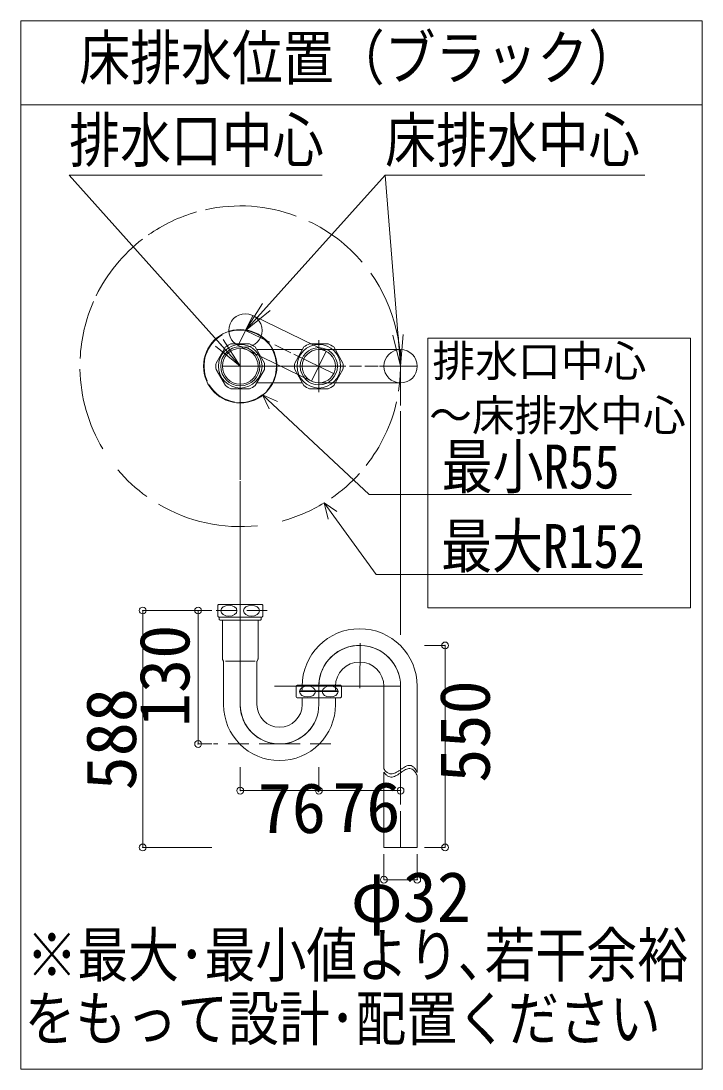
# Model space of a CAD drawing. Units: millimetres at full size, sheet at 1:10; details may follow other scales. Extents: x -749335 to 2004, y -1400 to 92633.
# Drawn here: x -558 to -160, y -1400 to -787 of the extents above; entities that cross this region are included whole.
import ezdxf
from ezdxf.enums import TextEntityAlignment as Align

# ---------------------------------------------------------------- set-up
doc = ezdxf.new("R2010")
doc.units = ezdxf.units.MM
doc.header["$LTSCALE"] = 10
doc.header["$PDMODE"] = 32
doc.header["$PDSIZE"] = 4
doc.linetypes.add('DASHED1', pattern=[1.8, 1.2, -0.6])
doc.layers.add('2-0_アウトライン', color=7, linetype='Continuous', lineweight=18)
doc.styles.add('ＭＳ ゴシック', font='')
doc.styles.get('ＭＳ ゴシック').set_extended_font_data('MS Gothic')

msp = doc.modelspace()

# ---------------------------------------------------------------- linework, layer by layer
at = {"layer": '2-0_アウトライン', "lineweight": 15}
for p, q in [((-557.91, -1399.63), (-557.91, -787.13)), ((-557.91, -836.13), (-159.79, -836.13)), ((-529.7, -877.32), (-381.91, -877.32)), ((-429.73, -988.92), (-529.7, -877.32)), ((-426.73, -967.96), (-345.03, -877.32)), ((-345.03, -877.32), (-193.2, -877.32)), ((-345.03, -877.32), (-305.23, -877.32)), ((-336.02, -988.92), (-345.03, -877.32)), ((-426.73, -967.96), (-416.7, -952.26)), ((-426.73, -967.96), (-414.43, -954.31)), ((-422.46, -959.21), (-431, -976.71)), ((-426.73, -967.96), (-412.15, -956.36)), ((-422.46, -959.21), (-379.52, -980.16)), ((-429.73, -988.92), (-439.71, -973.19)), ((-412.45, -974.93), (-426.73, -967.96)), ((-383.8, -1003.99), (-383.8, -973.58)), ((-336.02, -988.92), (-340.55, -970.85)), ((-336.02, -988.92), (-337.5, -970.6)), ((-336.02, -988.92), (-334.45, -970.35)), ((-320, -972.43), (-320, -1130.02)), ((-320, -972.43), (-166.46, -972.43)), ((-166.46, -972.43), (-166.46, -1130.02)), ((-429.73, -988.92), (-444.27, -977.27)), ((-438.43, -977.64), (-443.85, -987.03)), ((-429.73, -988.92), (-441.99, -975.23)), ((-424.31, -975.75), (-435.15, -975.75)), ((-429.73, -978.5), (-429.73, -1003.99)), ((-429.73, -978.51), (-429.73, -999.33)), ((-415.62, -987.03), (-421.04, -977.64)), ((-393.38, -979.18), (-420.15, -979.18)), ((-400.06, -980.98), (-409.48, -976.38)), ((-392.49, -977.64), (-397.91, -987.03)), ((-378.38, -975.75), (-389.22, -975.75)), ((-383.8, -1001.01), (-383.8, -976.82)), ((-383.8, -979.18), (-336.02, -979.18)), ((-369.68, -987.03), (-375.1, -977.64)), ((-336.02, -998.65), (-336.02, -979.18)), ((-374.78, -993.31), (-398.38, -981.8)), ((-379.52, -980.16), (-388.07, -997.67)), ((-443.85, -990.81), (-438.43, -1000.19)), ((-429.73, -988.92), (-440.32, -988.92)), ((-440.15, -988.92), (-406.76, -988.92)), ((-429.73, -988.92), (-368.19, -988.92)), ((-421.04, -1000.19), (-415.62, -990.81)), ((-406.76, -988.92), (-368.1, -988.92)), ((-397.91, -990.81), (-392.49, -1000.19)), ((-375.1, -1000.19), (-369.68, -990.81)), ((-365.93, -988.92), (-358.91, -988.92)), ((-356.89, -988.92), (-349.14, -988.92)), ((-348.34, -988.92), (-326.28, -988.92)), ((-348.34, -988.92), (-326.28, -988.92)), ((-336.02, -988.92), (-336.02, -1011.79)), ((-435.15, -1002.08), (-424.31, -1002.08)), ((-429.73, -999.33), (-429.73, -1016.95)), ((-429.73, -1055.2), (-429.73, -1003.99)), ((-420.15, -998.65), (-393.38, -998.65)), ((-389.22, -1002.08), (-378.38, -1002.08)), ((-336.02, -998.65), (-383.8, -998.65)), ((-416.72, -1005.6), (-412.82, -1013.73)), ((-416.72, -1005.6), (-408.01, -1009.59)), ((-416.72, -1005.6), (-354.45, -1063.84)), ((-336.02, -1015.12), (-336.02, -1039.05)), ((-336.02, -1016.71), (-336.02, -1040.69)), ((-429.73, -1027.57), (-429.73, -1054.35)), ((-336.02, -1040.08), (-336.02, -1085.79)), ((-336.02, -1044.38), (-336.02, -1086.61)), ((-429.73, -1064.55), (-429.73, -1097.71)), ((-348.12, -1063.84), (-354.45, -1063.84)), ((-201.07, -1063.84), (-348.12, -1063.84)), ((-380.64, -1068.74), (-378.36, -1078.29)), ((-380.64, -1068.74), (-373.23, -1073.78)), ((-380.64, -1068.74), (-350.23, -1110.65)), ((-336.02, -1086.4), (-336.02, -1097.06)), ((-336.02, -1091.73), (-336.02, -1122.28)), ((-429.73, -1102.38), (-429.73, -1187.41)), ((-336.02, -1102.99), (-336.02, -1144.11)), ((-194.66, -1110.65), (-350.23, -1110.65)), ((-442.9, -1128.62), (-442.9, -1134.95)), ((-442.45, -1128.11), (-417.01, -1128.11)), ((-416.56, -1134.95), (-416.56, -1128.62)), ((-336.02, -1130.07), (-336.02, -1145.92)), ((-320, -1130.02), (-166.46, -1130.02)), ((-417.02, -1135.46), (-442.45, -1135.46)), ((-442.45, -1135.46), (-442.44, -1135.46)), ((-442.45, -1135.46), (-442.44, -1135.46)), ((-441.98, -1135.46), (-441.98, -1136.91)), ((-440.15, -1137.4), (-440.15, -1147.38)), ((-417.97, -1137.4), (-429.73, -1137.4)), ((-419.32, -1147.38), (-419.32, -1137.4)), ((-417.48, -1136.91), (-417.97, -1137.4)), ((-417.48, -1136.91), (-417.48, -1135.46)), ((-417.02, -1135.46), (-417.01, -1135.46)), ((-440.15, -1147.38), (-440.15, -1159.9)), ((-429.73, -1186.66), (-429.73, -1150.5)), ((-419.32, -1159.9), (-419.32, -1147.38)), ((-359.58, -1150.72), (-359.92, -1176.99)), ((-439.55, -1161.18), (-440.01, -1160.39)), ((-439.47, -1161.49), (-439.47, -1171.76)), ((-438.44, -1161.32), (-429.73, -1161.32)), ((-429.73, -1161.32), (-421.03, -1161.32)), ((-419.99, -1186.66), (-419.99, -1161.49)), ((-419.45, -1160.39), (-419.91, -1161.18)), ((-439.47, -1171.76), (-439.47, -1186.66)), ((-336.01, -1175.94), (-409.69, -1175.94)), ((-396.96, -1175.84), (-396.96, -1182.17)), ((-396.52, -1175.33), (-371.07, -1175.33)), ((-393.53, -1175.94), (-393.53, -1178.03)), ((-383.8, -1186.61), (-383.8, -1175.94)), ((-383.78, -1186.66), (-383.78, -1174.86)), ((-374.06, -1178.03), (-374.06, -1175.94)), ((-370.63, -1182.17), (-370.63, -1175.84)), ((-345.76, -1175.94), (-345.76, -1224.2)), ((-336.02, -1175.94), (-336.02, -1209.43)), ((-336.02, -1175.94), (-336.02, -1202.94)), ((-326.28, -1226.34), (-326.28, -1175.94)), ((-394.67, -1179.01), (-394.67, -1178.64)), ((-394.67, -1178.64), (-383.8, -1178.64)), ((-394.15, -1179.01), (-394.67, -1179.01)), ((-372.92, -1179.01), (-394.15, -1179.01)), ((-383.8, -1178.64), (-372.92, -1178.64)), ((-372.92, -1179.01), (-372.92, -1178.64)), ((-371.09, -1182.68), (-396.52, -1182.68)), ((-396.52, -1182.68), (-396.5, -1182.68)), ((-393.53, -1182.95), (-393.53, -1186.66)), ((-374.06, -1186.66), (-374.06, -1182.95)), ((-336.02, -1208.92), (-336.02, -1245.13)), ((-345.76, -1226.04), (-345.76, -1250.12)), ((-336.02, -1248.89), (-336.02, -1270.14)), ((-345.76, -1250.12), (-345.76, -1270.14))]:
    msp.add_line(p, q, dxfattribs=at)
at = {"layer": '2-0_アウトライン'}
for p, q in [((-557.91, -787.13), (-557.91, -1399.63)), ((-159.79, -787.13), (-557.91, -787.13)), ((-159.79, -1399.63), (-159.79, -787.13)), ((-557.91, -1399.63), (-159.79, -1399.63))]:
    msp.add_line(p, q, dxfattribs=at)
at = {"layer": '2-0_アウトライン', "color": 4, "lineweight": 9}
for p, q in [((-486.75, -1131.66), (-486.75, -1270.14)), ((-486.75, -1131.66), (-446.31, -1131.66)), ((-454.34, -1131.66), (-454.34, -1209.63)), ((-454.34, -1131.66), (-446.31, -1131.66)), ((-309.97, -1152.07), (-322.09, -1152.07)), ((-309.97, -1152.07), (-309.97, -1270.14)), ((-454.34, -1209.63), (-446.31, -1209.63)), ((-429.73, -1236.91), (-429.73, -1223.18)), ((-383.78, -1236.91), (-383.78, -1223.18)), ((-336.02, -1236.91), (-336.02, -1223.18)), ((-429.73, -1236.91), (-383.78, -1236.91)), ((-383.78, -1236.91), (-336.02, -1236.91)), ((-486.75, -1270.14), (-446.31, -1270.14)), ((-309.97, -1270.14), (-322.09, -1270.14)), ((-345.76, -1288.99), (-345.76, -1274.11)), ((-326.28, -1288.99), (-326.28, -1274.11)), ((-345.76, -1288.99), (-326.28, -1288.99))]:
    msp.add_line(p, q, dxfattribs=at)
at = {"layer": '2-0_アウトライン', "color": 4, "linetype": 'DASHED1', "lineweight": 9}
for p, q in [((-449.01, -1131.66), (-449.1, -1131.66)), ((-413.9, -1131.66), (-445.31, -1131.66)), ((-406.76, -1209.63), (-445.31, -1209.63)), ((-406.76, -1209.63), (-376.2, -1209.63))]:
    msp.add_line(p, q, dxfattribs=at)
at = {"layer": '2-0_アウトライン', "lineweight": 15}
for points in [[(-379.52, -980.16), (-388.07, -997.67), (-431, -976.71)], [(-429.73, -1150.33), (-429.73, -1099.83), (-429.73, -1056.05)], [(-429.73, -1137.4), (-441.49, -1137.4), (-441.98, -1136.91)], [(-345.76, -1270.14), (-326.28, -1270.14), (-326.28, -1228.18)]]:
    msp.add_lwpolyline(points, dxfattribs=at)
for centre, radius in [((-426.73, -967.96), 9.74), ((-429.73, -988.92), 21.44), ((-429.73, -988.92), 12.72), ((-429.73, -988.92), 11.43), ((-383.8, -988.92), 12.72), ((-383.8, -988.92), 10.87), ((-383.8, -988.92), 10.87), ((-336.02, -988.92), 9.74)]:
    msp.add_circle(centre, radius, dxfattribs=at)
at = {"layer": '2-0_アウトライン'}
for centre, radius in [((-429.73, -988.92), 10.41), ((-383.8, -988.92), 9.74)]:
    msp.add_circle(centre, radius, dxfattribs=at)
at = {"layer": '2-0_アウトライン', "lineweight": 15}
for centre, radius, start, end in [((-429.73, -988.92), 93.71, 105.78741, 125.02387), ((-429.73, -988.92), 93.71, 69.55176, 102.48458), ((-429.73, -988.92), 93.71, 40.45346, 64.61694), ((-429.73, -988.92), 93.71, 127.52212, 153.93512), ((-429.73, -988.92), 93.71, 351.07633, 35.51055), ((-429.73, -988.92), 93.71, 156.12741, 177.22121), ((-429.73, -988.92), 21.16, 119.87082, 203.47911), ((-429.73, -988.92), 21.16, 38.01873, 108.88428), ((-429.73, -988.92), 14.24, 112.37215, 127.62785), ((-429.73, -988.92), 14.24, 52.37215, 67.62785), ((-429.73, -988.92), 21.16, 317.38555, 32.77859), ((-383.8, -988.92), 14.24, 112.37215, 127.62785), ((-383.8, -988.92), 14.24, 52.37215, 67.62785), ((-429.73, -988.92), 93.71, 181.04134, 211.02681), ((-429.73, -988.92), 14.24, 172.37215, 187.62785), ((-429.73, -988.92), 14.24, 352.37215, 7.62785), ((-383.8, -988.92), 14.24, 172.37215, 187.62785), ((-383.8, -988.92), 14.24, 352.37215, 7.62785), ((-429.73, -988.92), 21.16, 211.12095, 261.30647), ((-429.73, -988.92), 14.24, 232.37215, 247.62785), ((-429.73, -988.92), 14.24, 292.37215, 307.62785), ((-383.8, -988.92), 14.24, 232.37215, 247.62785), ((-383.8, -988.92), 14.24, 292.37215, 307.62785), ((-429.73, -988.92), 21.16, 269.01468, 307.94515), ((-429.73, -988.92), 93.71, 321.76369, 347.20103), ((-429.73, -988.92), 93.71, 220.25424, 234.38576), ((-429.73, -988.92), 93.71, 304.63473, 317.9845), ((-429.73, -988.92), 93.71, 239.27946, 276.17448), ((-429.73, -988.92), 93.71, 285.1851, 301.59392), ((-429.73, -988.92), 93.71, 274.56964, 274.58397), ((-438.77, -1131.78), 5.21, 135.09913, 142.57199), ((-420.7, -1131.78), 5.21, 37.42801, 44.90087), ((-438.77, -1131.78), 5.21, 217.42801, 224.90087), ((-420.7, -1131.78), 5.21, 315.09913, 322.57199), ((-359.91, -1175.94), 33.63, 0, 180), ((-359.91, -1175.94), 23.89, 87.94387, 180), ((-359.91, -1175.94), 23.9, 0, 177.40546), ((-359.91, -1175.94), 23.89, 0, 87.94387), ((-439.17, -1159.9), 0.98, 180, 210), ((-440.08, -1161.49), 0.612, 0, 30), ((-419.38, -1161.49), 0.612, 150, 180), ((-420.3, -1159.9), 0.98, 330, 0), ((-359.91, -1175.94), 14.15, 0, 180), ((-392.83, -1179.01), 5.21, 135.09913, 142.57199), ((-374.76, -1179.01), 5.21, 37.42801, 44.90087), ((-394.15, -1178.03), 0.613, 270, 0), ((-373.44, -1178.03), 0.613, 180, 270), ((-406.76, -1186.66), 32.71, 180, 0), ((-406.76, -1186.66), 22.97, 180, 270), ((-406.76, -1186.66), 22.98, 181.87086, 0), ((-406.76, -1186.66), 13.23, 180, 0), ((-406.76, -1186.66), 22.97, 270, 0), ((-392.83, -1179.01), 5.21, 217.42801, 224.90087), ((-394.15, -1182.95), 0.612, 0, 26.17755), ((-373.44, -1182.95), 0.612, 150, 180), ((-374.76, -1179.01), 5.21, 315.09913, 322.57199), ((-338.32, -1219.42), 8.85, 212.72203, 226.60953), ((-355.91, -1197.04), 34.05, 302.46715, 305.15235), ((-252.13, -1344.44), 146.22, 124.52174, 125.14879), ((-323.26, -1240.98), 20.67, 120.34038, 124.6107), ((-323.26, -1242.82), 20.67, 120.34038, 124.6107), ((-329.14, -1230.85), 8.96, 111.45266, 120.60102), ((-329.14, -1232.69), 8.96, 111.45266, 120.60102), ((-330.65, -1226.92), 4.75, 96.00772, 111.8117), ((-330.65, -1228.76), 4.75, 96.00772, 111.8117), ((-330.82, -1225.51), 3.33, 73.97913, 95.71073), ((-330.82, -1227.34), 3.33, 73.97913, 95.71073), ((-331.05, -1225.97), 3.83, 51.5772, 72.48176), ((-331.05, -1227.8), 3.83, 51.5772, 72.48176), ((-333.05, -1228.22), 6.84, 35.29043, 50.21011), ((-333.05, -1230.06), 6.84, 35.29043, 50.21011), ((-339.23, -1232.36), 14.28, 24.94423, 34.52454), ((-338.32, -1221.26), 8.85, 212.72203, 226.60953), ((-340.95, -1222.32), 4.93, 225.702, 245.03152), ((-340.95, -1224.16), 4.93, 225.702, 245.03152), ((-341.43, -1223.38), 3.77, 244.86394, 266.31233), ((-341.43, -1225.22), 3.77, 244.86394, 266.31233), ((-341.42, -1222.69), 4.46, 266.722, 284.24596), ((-341.42, -1224.53), 4.46, 266.722, 284.24596), ((-342.11, -1220.07), 7.17, 284.48835, 295.96465), ((-342.11, -1221.91), 7.17, 284.48835, 295.96465), ((-344.92, -1214.34), 13.55, 296.00867, 302.489), ((-344.92, -1216.18), 13.55, 296.00867, 302.489), ((-355.91, -1198.88), 34.05, 302.46715, 305.15235), ((-252.13, -1346.27), 146.22, 124.52174, 125.14879), ((-339.23, -1234.2), 14.28, 24.94423, 34.52454)]:
    msp.add_arc(centre, radius, start, end, dxfattribs=at)
for centre in [(-436.32, -1131.78), (-423.15, -1131.78), (-390.38, -1179.01), (-377.21, -1179.01)]:
    msp.add_ellipse(centre, major_axis=(4.69, 0), ratio=0.674074, dxfattribs=at)
at = {"layer": '2-0_アウトライン', "color": 6}
for p in [(-486.75, -1131.66), (-454.34, -1131.66), (-309.97, -1152.07), (-454.34, -1209.63), (-429.73, -1236.91), (-383.78, -1236.91), (-336.02, -1236.91), (-486.75, -1270.14), (-309.97, -1270.14), (-345.76, -1288.99), (-326.28, -1288.99)]:
    msp.add_point(p, dxfattribs=at)

# ---------------------------------------------------------------- texts
at = {"layer": '2-0_アウトライン', "style": 'ＭＳ ゴシック', "width": 0.85}
for s, p in [('床排水位置（ブラック）', (-523.85, -829.13)), ('排水口中心', (-529.7, -877.32)), ('床排水中心', (-345.03, -877.32)), ('最小R55', (-311.98, -1068.06)), ('最大R152', (-312.31, -1114.51)), ('※最大･最小値より､若干余裕', (-554.73, -1353.47)), ('をもって設計･配置ください', (-555.82, -1390.58))]:
    msp.add_text(s, height=25.66, dxfattribs=at).set_placement(p, align=Align.BOTTOM_LEFT)
at = {"layer": '2-0_アウトライン', "color": 4, "style": 'ＭＳ ゴシック'}
for s, p in [('排水口中心', (-317.4, -1000.51)), ('～床排水中心', (-319.31, -1032.25))]:
    msp.add_text(s, height=18.33, dxfattribs=at).set_placement(p, align=Align.BOTTOM_LEFT)
at = {"layer": '2-0_アウトライン', "style": 'ＭＳ ゴシック'}
for s, p in [('130', (-450.62, -1199.79)), ('550', (-275.09, -1232.29)), ('588', (-481.82, -1236.81))]:
    msp.add_text(s, height=29.33, rotation=90, dxfattribs=at).set_placement(p, align=Align.BOTTOM_LEFT)
for s, p in [('76', (-419.53, -1270.52)), ('76', (-376, -1269.93)), ('φ32', (-365.08, -1322.44))]:
    msp.add_text(s, height=29.33, dxfattribs=at).set_placement(p, align=Align.BOTTOM_LEFT)

doc.saveas('drawing.dxf')
